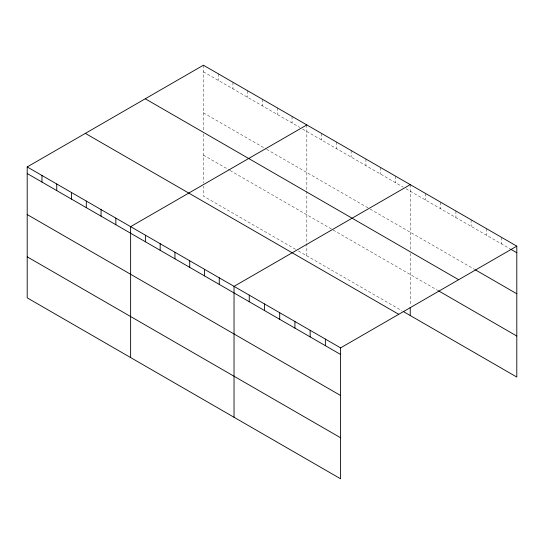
<?xml version="1.0" encoding="UTF-8"?>
<svg xmlns="http://www.w3.org/2000/svg" width="544" height="544" viewBox="0 0 544 544"><rect width="100%" height="100%" fill="white"/><g stroke="black" fill="none" stroke-linecap="round" stroke-linejoin="round"><path stroke-width="0.41" stroke-dasharray="2.72 2.04" d="M203.408 71.801L299.792 127.446M302.607 129.071L403.213 187.156M406.028 188.782L510.279 248.968M203.408 112.826L266.023 148.974M266.723 149.382L369.444 208.685M370.144 209.093L474.756 269.491M203.408 155.094L229.439 170.122M230.139 170.53L437.791 290.414M295.569 249.329L203.408 196.119L203.408 186.272M298.384 250.954L401.805 310.658M501.575 237.361L501.575 243.95M486.356 228.575L486.356 235.158M471.131 219.783L471.131 226.372M455.913 210.997L455.913 217.586M440.688 202.212L440.688 208.794M425.469 193.419L425.469 200.008M410.244 184.634L410.244 249.995M410.244 253.375L410.244 305.687M395.474 176.1L395.474 182.689M380.698 167.572L380.698 174.162M365.922 159.045L365.922 165.628M351.152 150.511L351.152 157.1M336.376 141.984L336.376 148.573M321.599 133.457L321.599 140.039M306.83 124.923L306.83 190.284M306.83 191.134L306.83 242.699M306.83 243.515L306.83 255.823M292.053 116.396L292.053 122.978M277.277 107.862L277.277 114.451M262.507 99.334L262.507 105.924M247.731 90.807L247.731 97.39M232.954 82.273L232.954 88.862M218.185 73.746L218.185 80.328M203.408 65.212L203.408 131.424M203.408 133.96L203.408 182.988"/><path stroke-width="0.82" d="M27.2 166.947L340.592 347.881L340.592 478.788L27.2 297.847L27.2 166.947L203.408 65.212L516.8 246.153L516.8 377.053L403.213 311.474M306.83 124.923L130.621 226.658L130.621 357.558M410.244 184.634L234.036 286.368L234.036 417.268M340.592 347.881L516.8 246.153M511 249.39L516.8 252.736M475.483 269.906L516.8 293.76M145.262 98.79L458.653 279.725M438.518 290.829L516.8 336.029M85.347 133.375L398.738 314.31M27.2 173.536L340.592 354.47M27.2 214.56L340.592 395.495M27.2 256.829L340.592 437.764M410.244 307.326L410.244 315.534M325.373 339.096L325.373 345.685M310.148 330.31L310.148 336.892M294.923 321.518L294.923 328.107M279.704 312.732L279.704 319.314M264.479 303.94L264.479 310.529M249.261 295.154L249.261 301.743M219.266 277.834L219.266 284.424M204.49 269.307L204.49 275.89M189.713 260.773L189.713 267.362M174.944 252.246L174.944 258.835M160.167 243.719L160.167 250.301M145.391 235.185L145.391 241.774M115.845 218.124L115.845 224.713M101.068 209.596L101.068 216.186M86.299 201.069L86.299 207.652M71.522 192.535L71.522 199.124M56.746 184.008L56.746 190.597M41.976 175.481L41.976 182.063"/></g></svg>
